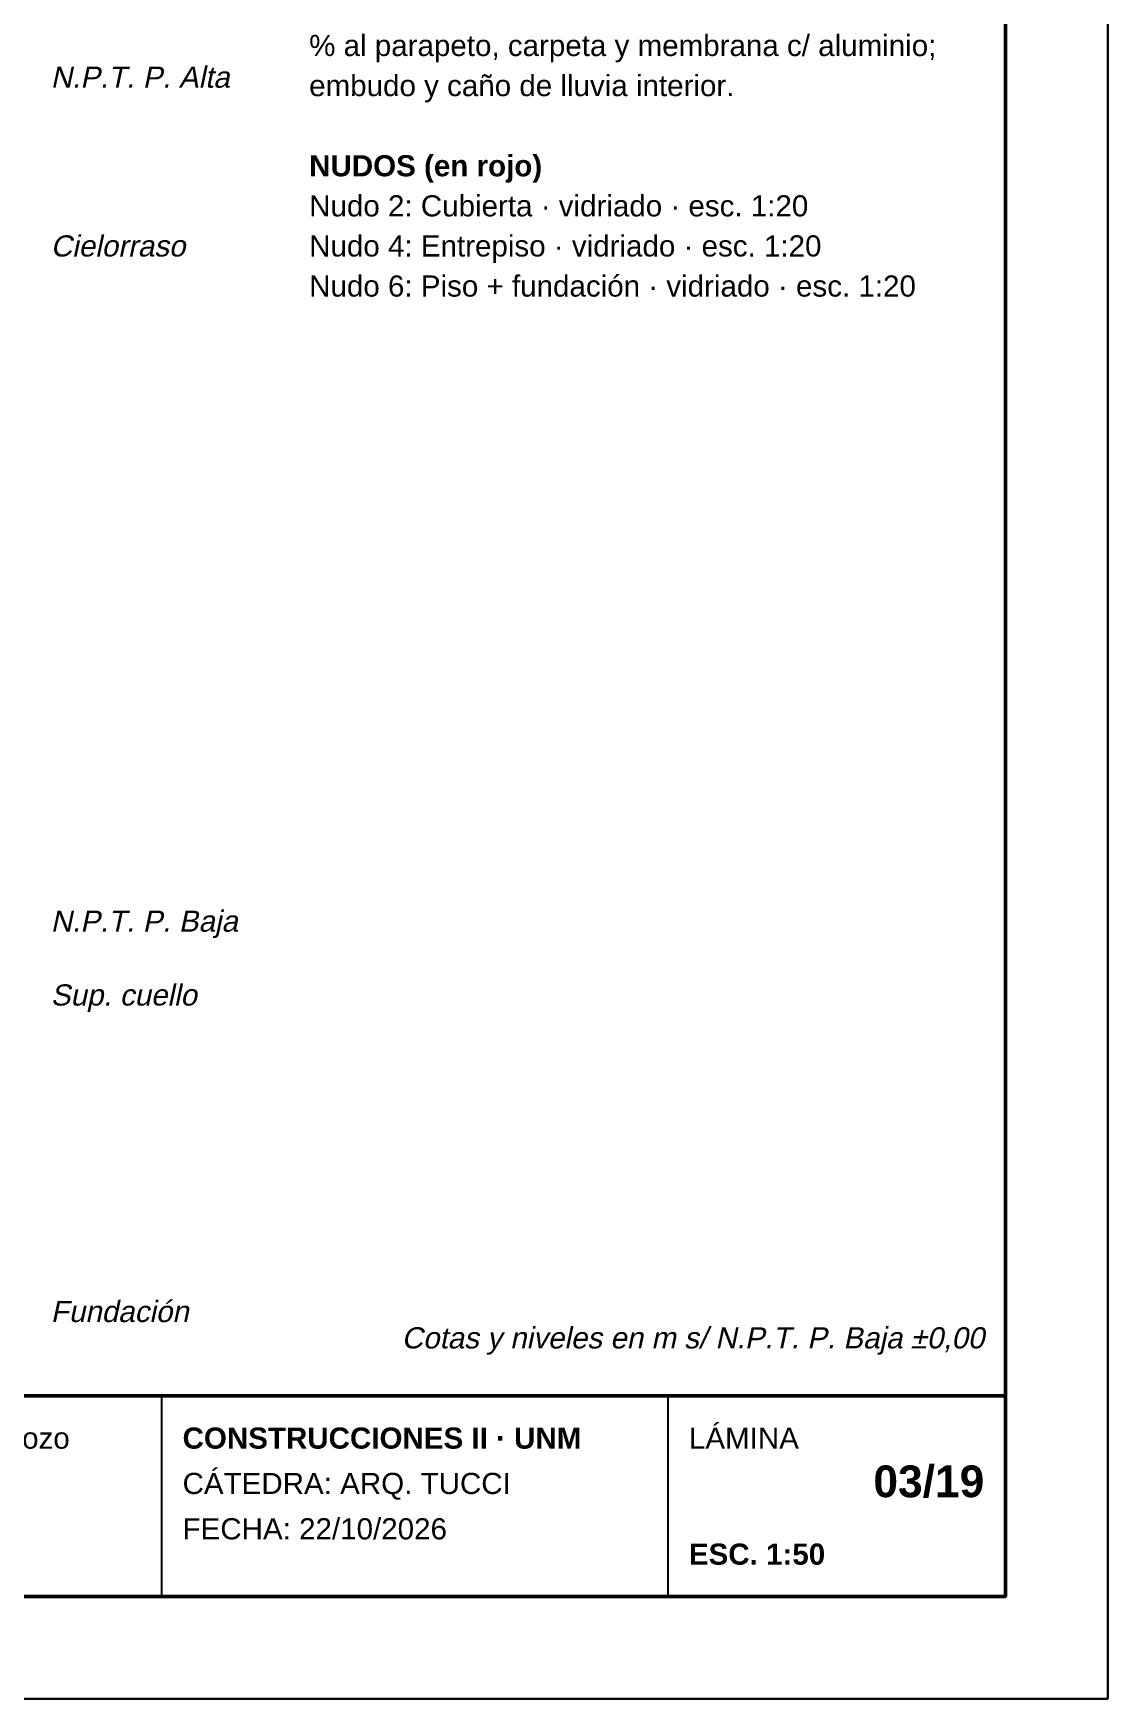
# Model space of a CAD drawing. Header units: millimetres. Extents: x 6 to 4194, y 6 to 5934.
# Drawn here: x 2157 to 4194, y 6 to 3163 of the extents above; entities that cross this region are included whole.
import ezdxf
from ezdxf.enums import TextEntityAlignment as Align

# ---------------------------------------------------------------- set-up
doc = ezdxf.new("R2010")
doc.units = ezdxf.units.MM
doc.header["$LTSCALE"] = 20
for name, color, linetype in [('X-MARCO', 7, 'Continuous'), ('X-NIVELES', 7, 'Continuous'), ('X-ROTULO', 7, 'Continuous'), ('X-TEXTOS', 7, 'Continuous')]:
    doc.layers.add(name, color=color, linetype=linetype)
doc.styles.add('ARIAL', font='arial.ttf')
doc.styles.add('ARIAL-B', font='arialbd.ttf')

msp = doc.modelspace()

# ---------------------------------------------------------------- linework, layer by layer
at = {"layer": 'X-MARCO', "lineweight": 30}
msp.add_lwpolyline([(6, 5934), (4194, 5934), (4194, 6), (6, 6)], close=True, dxfattribs=at)
at = {"layer": 'X-MARCO', "lineweight": 50}
msp.add_lwpolyline([(200, 5740), (4000, 5740), (4000, 200), (200, 200)], close=True, dxfattribs=at)
at = {"layer": 'X-ROTULO', "lineweight": 50}
msp.add_lwpolyline([(200, 580), (4000, 580), (4000, 200), (200, 200)], close=True, dxfattribs=at)
at = {"layer": 'X-ROTULO', "lineweight": 25}
for points in [[(2400, 580), (2400, 200)], [(3360, 580), (3360, 200)]]:
    msp.add_lwpolyline(points, dxfattribs=at)

# ---------------------------------------------------------------- texts
at = {"layer": 'X-NIVELES', "style": 'ARIAL', "oblique": 12}
for s, height, p in [('N.P.T. P. Alta', 40.096, (2190, 3060)), ('Cielorraso', 40.1, (2190, 2740)), ('N.P.T. P. Baja', 40.096, (2190, 1460)), ('Sup. cuello', 40.096, (2190, 1320)), ('Fundación', 40.1, (2190, 720))]:
    msp.add_text(s, height=height, dxfattribs=at).set_placement(p)
at = {"layer": 'X-ROTULO'}
for s, height, style, p in [('DOCENTE: Arq. Tucci y Arq. Cardozo', 40.096, 'ARIAL', (1280, 480)), ('CONSTRUCCIONES II · UNM', 40.096, 'ARIAL-B', (2440, 480)), ('LÁMINA', 40.1, 'ARIAL', (3400, 480)), ('CÁTEDRA: ARQ. TUCCI', 40.096, 'ARIAL', (2440, 394)), ('FECHA: 22/10/2026', 40.096, 'ARIAL', (2440, 308)), ('ESC. 1:50', 40.1, 'ARIAL-B', (3400, 260))]:
    msp.add_text(s, height=height, dxfattribs=dict(at, style=style)).set_placement(p)
at = {"layer": 'X-ROTULO', "style": 'ARIAL-B'}
msp.add_text('03/19', height=60.14, dxfattribs=at).set_placement((3960, 388), align=Align.RIGHT)
at = {"layer": 'X-TEXTOS'}
for s, style, p in [('% al parapeto, carpeta y membrana c/ aluminio;', 'ARIAL', (2680, 3120)), ('embudo y caño de lluvia interior.', 'ARIAL', (2680, 3044)), ('NUDOS (en rojo)', 'ARIAL-B', (2680, 2892)), ('Nudo 2: Cubierta · vidriado · esc. 1:20', 'ARIAL', (2680, 2816)), ('Nudo 4: Entrepiso · vidriado · esc. 1:20', 'ARIAL', (2680, 2740)), ('Nudo 6: Piso + fundación · vidriado · esc. 1:20', 'ARIAL', (2680, 2664))]:
    msp.add_text(s, height=40.096, dxfattribs=dict(at, style=style)).set_placement(p)
at = {"layer": 'X-TEXTOS', "style": 'ARIAL', "oblique": 12}
msp.add_text('Cotas y niveles en m s/ N.P.T. P. Baja ±0,00', height=40.096, dxfattribs=at).set_placement((3960, 670), align=Align.RIGHT)

doc.saveas('drawing.dxf')
